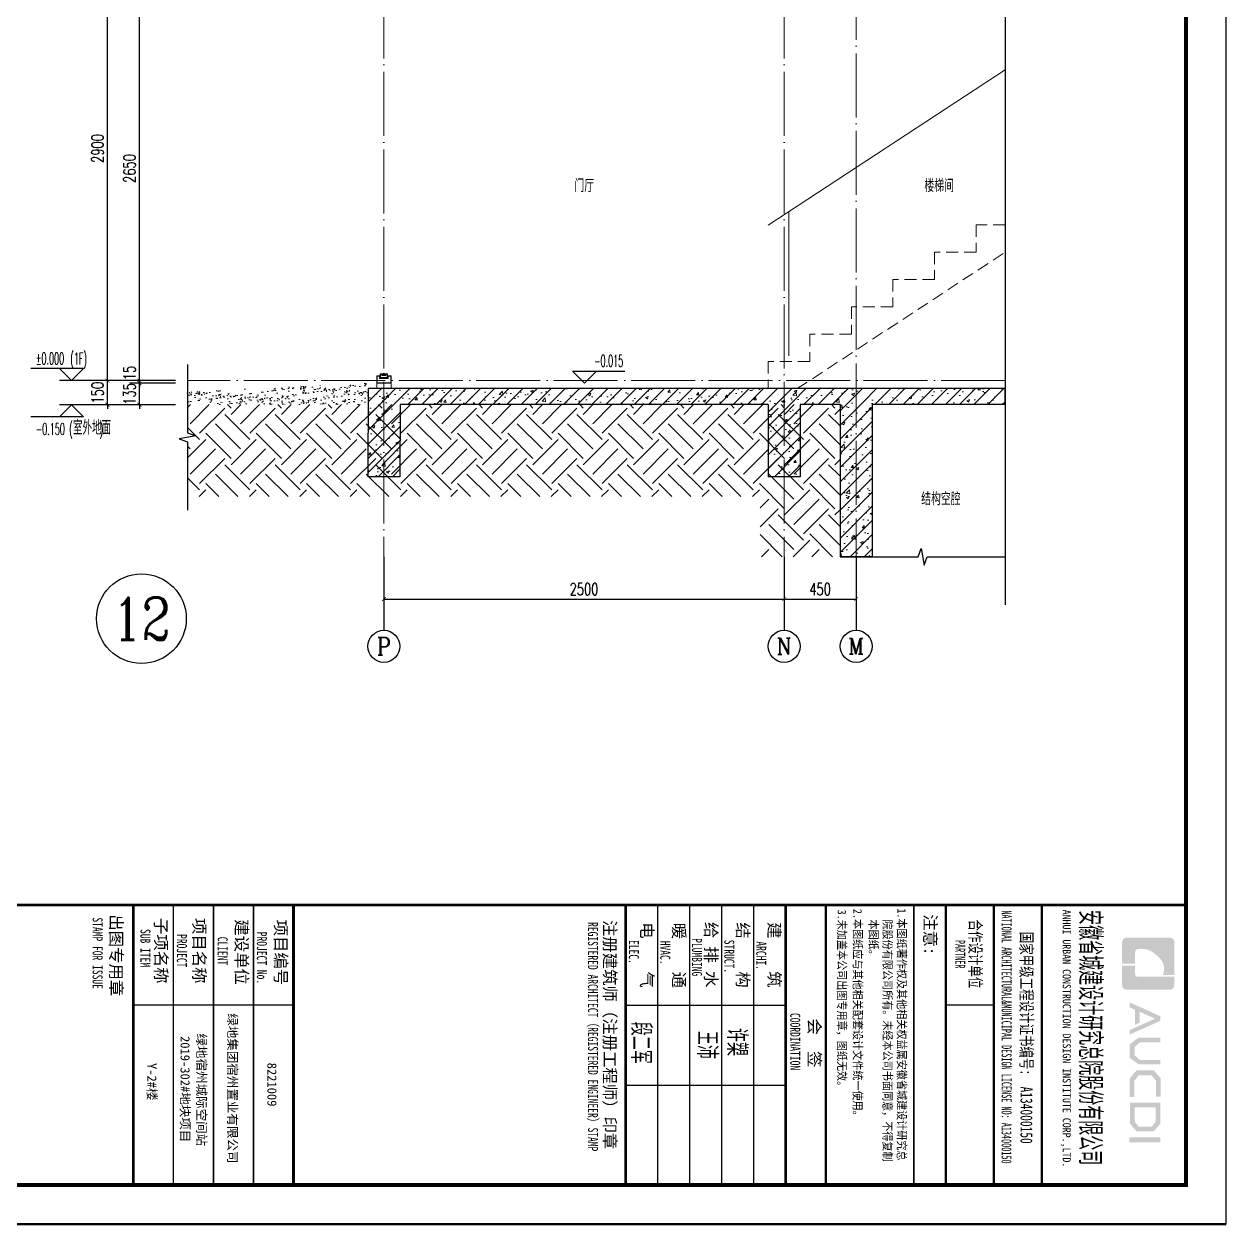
# Model space of a CAD drawing. Extents: x -461650 to 361314, y 245336 to 769729.
# Drawn here: x 329896 to 337404, y 654850 to 662350 of the extents above; entities that cross this region are included whole.
import ezdxf
from ezdxf.enums import TextEntityAlignment as Align

# ---------------------------------------------------------------- set-up
doc = ezdxf.new("R2010")
doc.units = 0
doc.header["$LTSCALE"] = 1000
doc.linetypes.add('DOTE', pattern=[2.42, 2, -0.2, 0.02, -0.2])
doc.linetypes.add('HIDDEN', pattern=[0.375, 0.25, -0.125])
doc.layers.get('0').update_dxf_attribs({"linetype": 'CONTINUOUS'})
doc.layers.get('DEFPOINTS').update_dxf_attribs({"linetype": 'CONTINUOUS'})
for name, color, linetype in [('A-AXIS_TEXT', 7, 'CONTINUOUS'), ('AXIS', 3, 'CONTINUOUS'), ('DIM_ELEV', 3, 'CONTINUOUS'), ('DIM_SYMB', 3, 'CONTINUOUS'), ('PUB_DIM', 3, 'CONTINUOUS'), ('PUB_TEXT', 2, 'CONTINUOUS'), ('WALL', 5, 'CONTINUOUS'), ('yichutu', 7, 'CONTINUOUS'), ('图签文字', 4, 'CONTINUOUS')]:
    doc.layers.add(name, color=color, linetype=linetype)
for name, color, linetype, lineweight in [('AXIS_TEXT', 7, 'CONTINUOUS', 20), ('DOTE', 19, 'DOTE', 9), ('PUB_HATCH', 8, 'CONTINUOUS', 9), ('S_WINDOW', 144, 'CONTINUOUS', 15), ('STAIR', 2, 'CONTINUOUS', 18), ('图框', 9, 'CONTINUOUS', 18), ('图签', 147, 'CONTINUOUS', 18), ('填充', 251, 'CONTINUOUS', 5), ('立面-栏杆', 105, 'CONTINUOUS', 15), ('细细', 250, 'CONTINUOUS', 0)]:
    doc.layers.add(name, color=color, linetype=linetype, lineweight=lineweight)
doc.styles.add('_TCH_AXIS', font='COMPLEX', dxfattribs={"bigfont": 'GBCBIG'})
doc.styles.add('_TCH_DIM', font='SIMPLEX.shx', dxfattribs={"width": 0.7, "bigfont": 'GBCBIG.shx'})
doc.styles.add('_TCH_DIM_T3', font='SIMPLEX', dxfattribs={"width": 0.705882, "bigfont": 'GBCBIG'})
doc.styles.add('COMPLEX', font='COMPLEX')
doc.styles.add('HT', font='simhei.ttf')
doc.styles.add('TSSD_REIN', font='tssdeng.shx', dxfattribs={"width": 0.7, "height": 300, "bigfont": 'tssdchn.shx'})
doc.styles.add('宋体', font='', dxfattribs={"height": 50})
doc.styles.add('建筑图签-1', font='simhei.ttf', dxfattribs={"width": 0.7})
doc.styles.add('建筑图签-2', font='TXT.shx', dxfattribs={"width": 0.5, "bigfont": 'HZTXT.shx'})
doc.styles.get('宋体').set_extended_font_data('SimSun')
doc.dimstyles.new('_TCH_ARCH&&25', dxfattribs={"dimtxt": 74.375, "dimasz": 25, "dimexe": 62.5, "dimexo": 75, "dimgap": 25, "dimtad": 1, "dimdec": 0, "dimzin": 0, "dimdsep": 46, "dimtxsty": '_TCH_DIM_T3', "dimblk": 'ARCHTICK', "dimcen": 0.09, "dimclrt": 7, "dimazin": 0, "dimtfac": 1, "dimtdec": 0, "dimtix": 1, "dimtmove": 2, "dimatfit": 3, "dimldrblk": 'ARCHTICK', "dimfxl": 0, "dimtolj": 1, "dimtzin": 0, "dimarcsym": 0})
pattern_1 = [(315, (-672320.7914, 130555.8447), (-1.767766953, -1.767766953), []), (315, (-672319.613, 130555.8447), (-1.767766953, -1.767766953), [])]
pattern_2 = [(45, (-737876.647, 828566.014), (-44.194174, 44.194174), []), (50, (-737876.65, 828566.01), (179.315046, -15.688034), [18.75, -206.25]), (355, (-737876.65, 828566.01), (-34.687833, 188.048033), [15, -165]), (100.4514, (-737861.7, 828564.7), (144.627345, 172.359886), [15.935047, -175.285528]), (46.1842, (-737876.65, 828616.01), (266.81026, -41.379754), [28.125, -309.375]), (96.6356, (-737854.4, 828612.57), (233.665676, 243.52947), [23.90257, -262.92825]), (351.1842, (-737876.65, 828616.01), (233.665486, 243.52965), [22.5, -247.5]), (21, (-737851.65, 828603.51), (149.226763, -100.654723), [18.75, -206.25]), (326, (-737851.65, 828603.51), (60.828833, 181.28751), [15, -165]), (71.4514, (-737839.21, 828595.13), (210.055657, 80.632624), [15.935047, -175.285528]), (37.5, (-737876.647, 828566.014), (3.039964, 83.2234635), [0, -163, 0, -167.5, 0, -165.625]), (7.5, (-737876.65, 828566.01), (65.767384, 98.602928), [0, -95.5, 0, -159.25, 0, -63.125]), (327.5, (-737932.397, 828566.014), (133.455609, -5.638718), [0, -62.5, 0, -195, 0, -258.75]), (317.5, (-737957.4, 828566.01), (145.796542, 25.026246), [0, -81.25, 0, -129.5, 0, -183.75])]

# ---------------------------------------------------------------- blocks, each defined once
blk = doc.blocks.new('院标1')
h = blk.add_hatch(color=150)
h.dxf.hatch_style = 1
edge = h.paths.add_edge_path()
edge.add_spline(control_points=[(116373, 648379), (116379, 648379), (116382, 648379), (116391, 648379), (116391, 648379), (116391, 648379), (116616, 648379), (116616, 648379), (116616, 648379), (116616, 648379), (116616, 648054), (116616, 648054), (116616, 648054), (116616, 648054), (116108, 648054), (116108, 648054), (116108, 648054), (116028, 648054), (115963, 648111), (115963, 648199), (115963, 648199), (115963, 648199), (115963, 649215), (115963, 649215), (115963, 649215), (115963, 649295), (116018, 649360), (116108, 649360), (116108, 649360), (116108, 649360), (116897, 649360), (116897, 649360), (116897, 649360), (116897, 649360), (116897, 649080), (116897, 649080), (116897, 649080), (116897, 649080), (116566, 649140), (116356, 648859), (116356, 648859), (116245, 648719), (116240, 648545), (116247, 648466), (116247, 648466), (116254, 648386), (116247, 648466), (116247, 648466), (116247, 648466), (116247, 648466), (116258, 648374), (116373, 648379)], knot_values=[0, 0, 0, 0, 0.071429, 0.071429, 0.071429, 0.107143, 0.142857, 0.142857, 0.142857, 0.178571, 0.214286, 0.214286, 0.214286, 0.25, 0.285714, 0.285714, 0.285714, 0.321429, 0.357143, 0.357143, 0.357143, 0.392857, 0.428571, 0.428571, 0.428571, 0.464286, 0.5, 0.5, 0.5, 0.535714, 0.571429, 0.571429, 0.571429, 0.607143, 0.642857, 0.642857, 0.642857, 0.678571, 0.714286, 0.714286, 0.714286, 0.75, 0.785714, 0.785714, 0.785714, 0.821429, 0.857143, 0.857143, 0.857143, 0.928571, 1, 1, 1, 1], degree=3, periodic=0)
h = blk.add_hatch(color=150)
h.dxf.hatch_style = 1
edge = h.paths.add_edge_path()
edge.add_spline(control_points=[(117268, 649215), (117268, 649215), (117268, 648199), (117268, 648199), (117268, 648199), (117268, 648114), (117212, 648054), (117123, 648054), (117123, 648054), (117123, 648054), (116663, 648054), (116663, 648054), (116663, 648054), (116663, 648054), (116663, 648379), (116663, 648379), (116663, 648379), (116663, 648379), (116865, 648379), (116865, 648379), (116865, 648379), (116907, 648379), (116941, 648413), (116941, 648455), (116941, 648455), (116941, 648455), (116941, 649360), (116941, 649360), (116941, 649360), (116941, 649360), (117123, 649360), (117123, 649360), (117123, 649360), (117204, 649360), (117268, 649306), (117268, 649215)], knot_values=[0, 0, 0, 0, 0.1, 0.1, 0.1, 0.15, 0.2, 0.2, 0.2, 0.25, 0.3, 0.3, 0.3, 0.35, 0.4, 0.4, 0.4, 0.45, 0.5, 0.5, 0.5, 0.55, 0.6, 0.6, 0.6, 0.65, 0.7, 0.7, 0.7, 0.75, 0.8, 0.8, 0.8, 0.9, 1, 1, 1, 1], degree=3, periodic=0)
blk = doc.blocks.new('GFDDDDRG')
at = {"layer": '图框'}
h = blk.add_hatch(color=256, dxfattribs=at)
h.paths.add_polyline_path([(922489, -158906), (922489, -158969), (922104, -158969), (922104, -158906)])
h.paths.add_polyline_path([(922431, -158530), (922168, -158530), (922168, -158710), (922221, -158772), (922380, -158772), (922431, -158712)], flags=16)
h.paths.add_polyline_path([(922490, -158471), (922109, -158471), (922109, -158732), (922194, -158831), (922408, -158831), (922490, -158733)])
h.paths.add_polyline_path([(922492, -158399), (922434, -158399), (922434, -158196), (922378, -158129), (922219, -158129), (922167, -158196), (922167, -158400), (922107, -158400), (922107, -158169), (922194, -158067), (922408, -158067), (922492, -158166)])
h.paths.add_polyline_path([(922491, -157658), (922491, -157718), (922235, -157718), (922170, -157775), (922170, -157880), (922235, -157937), (922491, -157937), (922491, -157994), (922217, -157994), (922108, -157912), (922108, -157743), (922218, -157658)])
h.paths.add_polyline_path([(922490, -157392), (922490, -157450), (922108, -157621), (922108, -157564), (922425, -157423), (922231, -157335), (922231, -157471), (922173, -157501), (922173, -157311), (922107, -157282), (922107, -157220)])
for p, q in [((920410, -156002), (920410, -159502)), ((921010, -156002), (921010, -159502)), ((921010, -156002), (921010, -159502))]:
    blk.add_line(p, q, dxfattribs=at)
blk.add_lwpolyline([(923310, -107437), (923310, -159999), (893610, -159999), (893610, -107437)], close=True, dxfattribs=at)
blk.add_lwpolyline([(923310, -107437), (923310, -159999), (893610, -159999), (893610, -107437)], close=True, dxfattribs=at)
at = {"layer": '图框', "const_width": 50}
blk.add_lwpolyline([(894110, -159499), (922810, -159499), (922810, -108687), (894110, -108687)], close=True, dxfattribs=at)
at = {"layer": '图框'}
for points, const_width in [([(894110, -156002), (922810, -156002)], 35), ([(909660, -159502), (909660, -156002)], 35), ([(910160, -156002), (910160, -159502)], 17.5), ([(910660, -156002), (910660, -159502)], 17.5), ([(911160, -156002), (911160, -159502)], 17.5), ([(911660, -156002), (911660, -159502)], 35), ([(911660, -156002), (911660, -159502)], 35), ([(915810, -156006), (915810, -159506)], 35), ([(916210, -156006), (916210, -159506)], 17.5), ([(916610, -156006), (916610, -159506)], 17.5), ([(917010, -156006), (917010, -159506)], 17.5), ([(917410, -156006), (917410, -159506)], 17.5), ([(917810, -156006), (917810, -159506)], 35), ([(917810, -156006), (917810, -159506)], 35), ([(918310, -156006), (918310, -159506)], 30), ([(919410, -156002), (919410, -159502)], 17.5), ([(919810, -156002), (919810, -159502)], 30), ([(919810, -156002), (919810, -159502)], 30), ([(920410, -156002), (920410, -159502)], 30), ([(920410, -156002), (920410, -159502)], 30), ([(921010, -156002), (921010, -159502)], 30), ([(909660, -157252), (911660, -157252)], 17.5), ([(917810, -157256), (915810, -157256)], 17.5), ([(920410, -157252), (919810, -157252)], 17.5), ([(917810, -158256), (915810, -158256)], 17.5)]:
    blk.add_lwpolyline(points, dxfattribs=dict(at, const_width=const_width))
at = {"xscale": 0.5, "yscale": 0.5, "zscale": 0.5, "rotation": 270}
blk.add_blockref('院标1', (597985, -98428), dxfattribs=at)
at = {"layer": '图框'}
for s, height, style, width, p in [('STAMP FOR ISSUE', 125, '建筑图签-1', 0.7, (909150, -156158)), ('3.未加盖本公司出图专用章，图纸无效。', 105, 'HT', 0.88, (918459, -156061)), (' 2.本图纸应与其他相关配套设计文件统一使用。 ', 105, 'HT', 0.88, (918656, -155989)), ('1.本图纸著作权及其他相关权益属安徽省城建设计研究总', 105, 'HT', 0.88, (919206, -156045)), ('NATIONAL ARCHITECTURAL&MUNICIPAL DESIGN LICENSE NO: A134000150', 125, '建筑图签-1', 0.6, (920507, -156070)), ('ANHUI URBAN CONSTRUCTION DESIGN INSTITUTE CORP.,LTD.', 100, '建筑图签-1', 0.91, (921271, -156061)), ('SUB ITEM', 125, '建筑图签-1', 0.7, (909748, -156303)), ('REGISTERED ARCHITECT（REGISTERED ENGINEER）STAMP', 125, '建筑图签-1', 0.7, (915339, -156216)), ('本图纸。', 105, 'HT', 0.88, (918854, -156184)), ('院股份有限公司所有。未经本公司书面同意，不得复制', 105, 'HT', 0.88, (919029, -156184)), ('PROJECT', 125, '建筑图签-1', 0.7, (910203, -156366)), ('CLIENT', 125, '建筑图签-1', 0.7, (910713, -156399)), ('PROJECT No.', 125, '建筑图签-1', 0.7, (911202, -156337, -899)), ('ELEC.', 125, '建筑图签-1', 0.7, (915850, -156441)), ('HVAC.', 125, '建筑图签-1', 0.7, (916242, -156449)), ('PLUMBING', 125, '建筑图签-1', 0.7, (916639, -156417)), ('STRUCT.', 125, '建筑图签-1', 0.7, (917042, -156437)), ('ARCHI.', 125, '建筑图签-1', 0.7, (917441, -156457)), ('PARTNER', 125, '建筑图签-1', 0.6, (919927, -156439)), ('COORDINATION', 125, '建筑图签-1', 0.7, (917866, -157352))]:
    blk.add_text(s, height=height, rotation=270, dxfattribs=dict(at, style=style, width=width)).set_placement(p)
at = {"layer": '图签', "color": 2, "style": '宋体'}
for s, height, p in [('绿地集团宿州置业有限公司', 114.67, (910841, -157355)), ('2019-302#地块项目', 114.67, (910249, -157640)), ('绿地宿州城际空间站', 114.7, (910454, -157607)), ('Y-2#楼', 114.7, (909834, -157977)), ('8221009', 114.7, (911334, -157973))]:
    blk.add_text(s, height=height, rotation=270, dxfattribs=at).set_placement(p)
at = {"layer": '图签文字', "color": 7, "style": '建筑图签-1'}
for s, p in [('出图专用章', (909369, -156120)), ('项目名称', (910408, -156165)), ('注意:', (919541, -156118)), ('子项名称', (909930, -156165)), ('建设单位', (910937, -156182)), ('项目编号', (911426, -156186)), ('注册建筑师（注册工程师）印章', (915537, -156190)), ('电    气', (916001, -156219)), ('暖    通', (916401, -156224)), ('给 排 水', (916802, -156214)), ('结    构', (917199, -156219)), ('建    筑', (917593, -156217)), ('会  签', (918094, -157419))]:
    blk.add_text(s, height=150, rotation=270, dxfattribs=at).set_placement(p)
for s, height, width, p in [('安徽省城建设计研究总院股份有限公司', 250, 0.55, (921498, -156066)), ('合作设计单位', 150, 0.7, (920105, -156184)), ('国家甲级工程设计证书编号:  A134000150', 150, 0.7, (920743, -156338))]:
    blk.add_text(s, height=height, rotation=270, dxfattribs=dict(at, width=width)).set_placement(p)
at = {"layer": '图签文字', "color": 1, "style": '建筑图签-2', "width": 0.7}
for s, p in [('段二军', (915876, -157462)), ('王沛', (916703, -157575)), ('许槊', (917074, -157539))]:
    blk.add_text(s, height=250, rotation=270, dxfattribs=at).set_placement(p)
blk = doc.blocks.new('yct-1051-594-26275-14850-25-1002.0')
at = {"layer": 'yichutu', "color": 7}
blk.add_lwpolyline([(0, 0), (0, 14850), (26275, 14850), (26275, 0)], close=True, dxfattribs=at)
blk = doc.blocks.new('_ArchTick')
at = {"color": 0, "linetype": 'ByBlock', "const_width": 0.15}
blk.add_lwpolyline([(-0.5, -0.5), (0.5, 0.5)], dxfattribs=at)
blk = doc.blocks.new('*D590')
at = {"layer": 'AXIS', "color": 0, "lineweight": -2}
for p, q in [((332143.6, 658948), (332143.6, 658696.4)), ((334643.7, 658948), (334643.7, 658696.4)), ((332143.6, 658758.9), (334643.7, 658758.9))]:
    blk.add_line(p, q, dxfattribs=at)
at = {"layer": 'DEFPOINTS', "color": 0}
for p in [(332143.6, 659023), (334643.7, 659023), (334643.7, 658758.9)]:
    blk.add_point(p, dxfattribs=at)
at = {"layer": 'AXIS', "color": 0, "lineweight": -2, "xscale": 25, "yscale": 25, "zscale": 25, "rotation": 180}
blk.add_blockref('_ArchTick', (332143.6, 658758.9), dxfattribs=at)
at = {"layer": 'AXIS', "color": 0, "lineweight": -2, "xscale": 25, "yscale": 25, "zscale": 25}
blk.add_blockref('_ArchTick', (334643.7, 658758.9), dxfattribs=at)
at = {"layer": 'AXIS', "color": 7, "insert": (333393.6, 658821.1), "char_height": 74.38, "attachment_point": 5, "style": '_TCH_DIM_T3'}
blk.add_mtext('\\A1;2500', dxfattribs=at)
blk = doc.blocks.new('*D591')
at = {"layer": 'AXIS', "color": 0, "lineweight": -2}
for p, q in [((334643.7, 658948), (334643.7, 658696.4)), ((335093.6, 658948), (335093.6, 658696.4)), ((334643.7, 658758.9), (335093.6, 658758.9))]:
    blk.add_line(p, q, dxfattribs=at)
at = {"layer": 'DEFPOINTS', "color": 0}
for p in [(334643.7, 659023), (335093.6, 659023), (335093.6, 658758.9)]:
    blk.add_point(p, dxfattribs=at)
at = {"layer": 'AXIS', "color": 0, "lineweight": -2, "xscale": 25, "yscale": 25, "zscale": 25, "rotation": 180}
blk.add_blockref('_ArchTick', (334643.7, 658758.9), dxfattribs=at)
at = {"layer": 'AXIS', "color": 0, "lineweight": -2, "xscale": 25, "yscale": 25, "zscale": 25}
blk.add_blockref('_ArchTick', (335093.6, 658758.9), dxfattribs=at)
at = {"layer": 'AXIS', "color": 7, "insert": (334868.7, 658821.1), "char_height": 74.38, "attachment_point": 5, "style": '_TCH_DIM_T3'}
blk.add_mtext('\\A1;450', dxfattribs=at)
blk = doc.blocks.new('*D629')
at = {"layer": 'DEFPOINTS', "color": 0}
for p in [(330616.6, 660107.8), (330916.6, 660107.8), (330916.6, 659972.5)]:
    blk.add_point(p, dxfattribs=at)
at = {"layer": 'PUB_DIM', "color": 0, "lineweight": -2}
for p, q in [((330616.6, 660107.8), (330616.6, 660132.8)), ((330841.6, 660107.8), (330554.1, 660107.8)), ((330616.6, 659972.5), (330616.6, 660107.8)), ((330841.6, 659972.5), (330554.1, 659972.5)), ((330616.6, 659972.5), (330616.6, 659947.5))]:
    blk.add_line(p, q, dxfattribs=at)
at = {"layer": 'PUB_DIM', "color": 0, "lineweight": -2, "xscale": 25, "yscale": 25, "zscale": 25}
for p, rotation in [((330616.6, 660107.8), 270), ((330616.6, 659972.5), 90)]:
    blk.add_blockref('_ArchTick', p, dxfattribs=dict(at, rotation=rotation))
at = {"layer": 'PUB_DIM', "color": 7, "insert": (330554.5, 660040.1), "char_height": 74.38, "attachment_point": 5, "rotation": 90, "style": '_TCH_DIM_T3'}
blk.add_mtext('\\A1;135', dxfattribs=at)
blk = doc.blocks.new('*D630')
at = {"layer": 'DEFPOINTS', "color": 0}
for p in [(330616.6, 660123), (330916.6, 660123), (330916.6, 660107.8)]:
    blk.add_point(p, dxfattribs=at)
at = {"layer": 'PUB_DIM', "color": 0, "lineweight": -2}
for p, q in [((330616.6, 660123), (330616.6, 660148)), ((330841.6, 660123), (330554.1, 660123)), ((330841.6, 660107.8), (330554.1, 660107.8)), ((330616.6, 660107.8), (330616.6, 660123)), ((330616.6, 660107.8), (330616.6, 660082.8))]:
    blk.add_line(p, q, dxfattribs=at)
at = {"layer": 'PUB_DIM', "color": 0, "lineweight": -2, "xscale": 25, "yscale": 25, "zscale": 25}
for p, rotation in [((330616.6, 660123), 270), ((330616.6, 660107.8), 90)]:
    blk.add_blockref('_ArchTick', p, dxfattribs=dict(at, rotation=rotation))
at = {"layer": 'PUB_DIM', "color": 7, "insert": (330554.5, 660170.4), "char_height": 74.38, "attachment_point": 5, "rotation": 90, "style": '_TCH_DIM_T3'}
blk.add_mtext('\\A1;15', dxfattribs=at)
blk = doc.blocks.new('*D631')
at = {"layer": 'DEFPOINTS', "color": 0}
for p in [(330616.6, 662773), (330916.6, 662773), (330916.6, 660123)]:
    blk.add_point(p, dxfattribs=at)
at = {"layer": 'PUB_DIM', "color": 0, "lineweight": -2}
for p, q in [((330841.6, 662773), (330554.1, 662773)), ((330616.6, 660123), (330616.6, 662773)), ((330841.6, 660123), (330554.1, 660123))]:
    blk.add_line(p, q, dxfattribs=at)
at = {"layer": 'PUB_DIM', "color": 0, "lineweight": -2, "xscale": 25, "yscale": 25, "zscale": 25}
for p, rotation in [((330616.6, 662773), 90), ((330616.6, 660123), 270)]:
    blk.add_blockref('_ArchTick', p, dxfattribs=dict(at, rotation=rotation))
at = {"layer": 'PUB_DIM', "color": 7, "insert": (330554.5, 661448), "char_height": 74.38, "attachment_point": 5, "rotation": 90, "style": '_TCH_DIM_T3'}
blk.add_mtext('\\A1;2650', dxfattribs=at)
blk = doc.blocks.new('*D648')
at = {"layer": 'DEFPOINTS', "color": 0}
for p in [(330416.6, 660123), (330916.6, 660123), (330916.6, 659972.5)]:
    blk.add_point(p, dxfattribs=at)
at = {"layer": 'PUB_DIM', "color": 0, "lineweight": -2}
for p, q in [((330416.6, 660123), (330416.6, 660148)), ((330841.6, 660123), (330354.1, 660123)), ((330416.6, 659972.5), (330416.6, 660123)), ((330841.6, 659972.5), (330354.1, 659972.5)), ((330416.6, 659972.5), (330416.6, 659947.5))]:
    blk.add_line(p, q, dxfattribs=at)
at = {"layer": 'PUB_DIM', "color": 0, "lineweight": -2, "xscale": 25, "yscale": 25, "zscale": 25}
for p, rotation in [((330416.6, 660123), 270), ((330416.6, 659972.5), 90)]:
    blk.add_blockref('_ArchTick', p, dxfattribs=dict(at, rotation=rotation))
at = {"layer": 'PUB_DIM', "color": 7, "insert": (330354.5, 660047.7), "char_height": 74.38, "attachment_point": 5, "rotation": 90, "style": '_TCH_DIM_T3'}
blk.add_mtext('\\A1;150', dxfattribs=at)
blk = doc.blocks.new('*D649')
at = {"layer": 'DEFPOINTS', "color": 0}
for p in [(330416.6, 663023), (330916.6, 663023), (330916.6, 660123)]:
    blk.add_point(p, dxfattribs=at)
at = {"layer": 'PUB_DIM', "color": 0, "lineweight": -2}
for p, q in [((330841.6, 663023), (330354.1, 663023)), ((330416.6, 660123), (330416.6, 663023)), ((330841.6, 660123), (330354.1, 660123))]:
    blk.add_line(p, q, dxfattribs=at)
at = {"layer": 'PUB_DIM', "color": 0, "lineweight": -2, "xscale": 25, "yscale": 25, "zscale": 25}
for p, rotation in [((330416.6, 663023), 90), ((330416.6, 660123), 270)]:
    blk.add_blockref('_ArchTick', p, dxfattribs=dict(at, rotation=rotation))
at = {"layer": 'PUB_DIM', "color": 7, "insert": (330354.5, 661573), "char_height": 74.38, "attachment_point": 5, "rotation": 90, "style": '_TCH_DIM_T3'}
blk.add_mtext('\\A1;2900', dxfattribs=at)
blk = doc.blocks.new('_AXISO')
blk.add_circle((0, 0), 0.5)
at = {"layer": 'A-AXIS_TEXT', "style": 'COMPLEX', "width": 1.041667}
blk.add_attdef('A', text='', height=0.56, dxfattribs=at).set_placement((-0.25, -0.28), (0.25, -0.28), align=Align.FIT)

msp = doc.modelspace()

# ---------------------------------------------------------------- hatches: boundary and pattern name
at = {"layer": 'PUB_HATCH'}
h = msp.add_hatch(dxfattribs=at)
h.set_pattern_fill('钢筋混凝土', color=256, scale=25, style=0)
h.set_pattern_definition(pattern_2)
h.paths.add_polyline_path([(332244.46, 659972.98), (332044.63, 660072.98), (332043.65, 659523.16), (332243.65, 659522.8)])
h = msp.add_hatch(dxfattribs=at)
h.set_pattern_fill('钢筋混凝土', color=256, scale=25, style=0)
h.set_pattern_definition(pattern_2)
h.paths.add_polyline_path([(334643.66, 660006.32), (334643.66, 660072.98), (332044.63, 660072.98), (332244.46, 659972.98), (334543.66, 659972.98)])
h = msp.add_hatch(dxfattribs=at)
h.set_pattern_fill('钢筋混凝土', color=256, scale=25, style=0)
h.set_pattern_definition(pattern_2)
h.paths.add_polyline_path([(335093.65, 660006.32), (335093.65, 660072.98), (334643.66, 660072.98), (334643.66, 660006.32), (334743.66, 659972.98), (334993.65, 659972.98)])
h = msp.add_hatch(dxfattribs=at)
h.set_pattern_fill('钢筋混凝土', color=256, scale=25, style=0)
h.set_pattern_definition(pattern_2)
h.paths.add_polyline_path([(336023.86, 660072.98), (335093.65, 660072.98), (335093.65, 660006.32), (335193.65, 659972.98), (336023.86, 659972.98)])
h = msp.add_hatch(dxfattribs=at)
h.set_pattern_fill('钢筋混凝土', color=256, scale=25, style=0)
h.set_pattern_definition(pattern_2)
h.paths.add_polyline_path([(334643.66, 660006.32), (334543.66, 659972.98), (334543.66, 659522.98), (334743.66, 659522.98), (334743.66, 659972.98)])
h = msp.add_hatch(dxfattribs=at)
h.set_pattern_fill('钢筋混凝土', color=256, scale=25, style=0)
h.set_pattern_definition(pattern_2)
h.paths.add_polyline_path([(335093.65, 660006.32), (334993.65, 659972.98), (334993.65, 659023), (335193.65, 659023), (335193.65, 659972.98)])
at = {"layer": '填充'}
h = msp.add_hatch(dxfattribs=at)
h.set_pattern_fill('AR-CONC', color=256, scale=50, style=0)
h.set_pattern_definition([(50, (-14255554.345, -4695784.74), (91.0923345, -7.96954277), [9.525, -104.775]), (355, (-14255554.35, -4695784.74), (-17.621413, 95.52832144), [7.62, -83.82]), (100.451, (-14255546.754, -4695785.4), (73.47125083, 87.5583439), [8.095, -89.045]), (46.1842, (-14255554.35, -4695759.34), (135.53952045, -21.021164), [14.2875, -157.1625]), (96.6356, (-14255543.05, -4695761.09), (118.7021172, 123.712778), [12.1425, -133.5675]), (351.184, (-14255554.35, -4695759.34), (118.7023029, 123.7125589), [11.43, -125.73]), (21, (-14255541.645, -4695765.69), (75.8074399, -51.13275926), [9.525, -104.775]), (326, (-14255541.65, -4695765.69), (30.9010142, 92.09398306), [7.62, -83.82]), (71.4514, (-14255535.33, -4695769.95), (106.7082454, 40.96142886), [8.095, -89.045]), (37.5, (-14255554.345, -4695784.737), (1.544301625, 42.277519437), [0, -82.804, 0, -85.09, 0, -84.1375]), (7.5, (-14255554.345, -4695784.737), (33.40983126, 50.09028741), [0, -48.514, 0, -80.899, 0, -32.0675]), (327.5, (-14255582.666, -4695784.737), (67.79529758, -2.864372), [0, -31.75, 0, -99.06, 0, -131.445]), (317.5, (-14255595.366, -4695784.737), (74.0645907, 12.71324552), [0, -41.275, 0, -65.786, 0, -93.345])])
h.paths.add_polyline_path([(330916.64, 660051.67), (330916.64, 659973.35), (332043.67, 659973.35), (332043.67, 660107.78)])
h = msp.add_hatch(dxfattribs=at)
h.set_pattern_fill('EARTH', color=250, scale=70, angle=45, style=0)
h.set_pattern_definition([(45, (-466409.68, 273508.72), (0, 314.308964), [222.25, -222.25]), (45, (-466468.6, 273567.65), (0, 314.308964), [222.25, -222.25]), (45, (-466527.54, 273626.59), (0, 314.308964), [222.25, -222.25]), (135, (-466527.54, 273665.88), (-314.308964, 0), [222.25, -222.25]), (135, (-466468.6, 273724.8), (-314.308964, 0), [222.25, -222.25]), (135, (-466409.68, 273783.74), (-314.308964, 0), [222.25, -222.25])])
h.paths.add_polyline_path([(330916.64, 659398.64), (334493.65, 659398.64), (334493.65, 659023), (334993.66, 659023), (334993.65, 659973.2), (330916.64, 659972.97)])
at = {"layer": '细细'}
h = msp.add_hatch(dxfattribs=at)
h.set_pattern_fill('金属', color=256, style=0)
h.set_pattern_definition(pattern_1)
h.paths.add_polyline_path([(332188.61, 660152.79), (332168.61, 660152.79), (332168.61, 660139.28), (332118.61, 660139.28), (332118.61, 660152.79), (332098.61, 660152.79), (332098.61, 660107.79), (332188.61, 660107.79)])
h.paths.add_polyline_path([(332170.61, 660137.28), (332170.61, 660150.79), (332186.61, 660150.79), (332186.61, 660109.79), (332100.61, 660109.79), (332100.61, 660150.79), (332116.61, 660150.79), (332116.61, 660137.28)], flags=16)
h = msp.add_hatch(dxfattribs=at)
h.set_pattern_fill('金属', color=256, style=0)
h.set_pattern_definition(pattern_1)
h.paths.add_polyline_path([(332121.11, 660141.28), (332121.11, 660166.28), (332133.11, 660166.28), (332133.11, 660156.28), (332154.11, 660156.28), (332154.11, 660166.28), (332166.11, 660166.28), (332166.11, 660141.28)])
h.paths.add_polyline_path([(332164.11, 660143.28), (332164.11, 660164.28), (332156.11, 660164.28), (332156.11, 660154.28), (332131.11, 660154.28), (332131.11, 660164.28), (332123.11, 660164.28), (332123.11, 660143.28)], flags=16)
h = msp.add_hatch(color=256, dxfattribs=at)
edge = h.paths.add_edge_path()
edge.add_line((332148.11, 660156.28), (332148.11, 660168.28))
edge.add_arc((332143.61, 660176.58), 9.44, 241.517547, 298.482453, ccw=False)
edge.add_line((332139.11, 660168.28), (332139.11, 660156.28))
edge.add_arc((332143.61, 660147.99), 9.44, 61.517547, 118.482453, ccw=False)

# ---------------------------------------------------------------- linework, layer by layer
at = {"layer": 'AXIS'}
for p, q in [((332143.62, 659023), (332143.62, 658563.61)), ((334643.62, 659023), (334643.62, 658563.61)), ((335093.62, 659023), (335093.62, 658563.61))]:
    msp.add_line(p, q, dxfattribs=at)
at = {"layer": 'AXIS', "color": 6}
msp.add_circle((330629.04, 658636.42), 280, dxfattribs=at)
at = {"layer": 'DIM_ELEV'}
for p, q in [((330266.64, 660197.98), (329938.64, 660197.98)), ((330191.64, 660122.98), (330116.64, 660197.98)), ((330191.64, 660122.98), (330266.64, 660197.98)), ((330616.64, 660122.98), (330116.64, 660122.98)), ((330191.64, 659972.51), (330116.64, 659897.51)), ((330616.64, 659972.51), (330116.64, 659972.51)), ((330191.64, 659972.51), (330266.64, 659897.51)), ((330266.64, 659897.51), (329938.64, 659897.51))]:
    msp.add_line(p, q, dxfattribs=at)
at = {"layer": 'DIM_ELEV', "color": 6}
for p, q in [((333396.12, 660107.88), (333321.12, 660182.88)), ((333321.12, 660182.88), (333649.12, 660182.88)), ((333396.12, 660107.88), (333471.12, 660182.88))]:
    msp.add_line(p, q, dxfattribs=at)
at = {"layer": 'DIM_SYMB'}
for points in [[(336023.86, 678043), (336023.86, 668411.12), (336076.36, 668392.01), (335971.36, 668373.49), (336023.86, 668354.87), (336023.86, 658722.98)], [(330916.64, 660222.98), (330916.64, 659796.99), (330969.14, 659777.88), (330864.14, 659759.36), (330916.64, 659740.74), (330916.64, 659314.74)], [(334993.65, 659023), (335480.63, 659023), (335499.74, 659075.5), (335518.25, 658970.5), (335536.88, 659023), (336023.86, 659023)]]:
    msp.add_lwpolyline(points, dxfattribs=at)
at = {"layer": 'DOTE', "color": 1, "linetype": 'DOTE', "ltscale": 0.2}
for p, q in [((335093.63, 678622.98), (335093.65, 659023)), ((332143.65, 665922.98), (332143.65, 659023)), ((334643.65, 665922.98), (334643.65, 659023)), ((336023.86, 660122.98), (330916.64, 660122.98))]:
    msp.add_line(p, q, dxfattribs=at)
at = {"layer": 'S_WINDOW'}
for points in [[(332098.61, 660107.79), (332098.61, 660152.79), (332118.61, 660152.79), (332118.61, 660139.28), (332168.61, 660139.28), (332168.61, 660152.79), (332188.61, 660152.79), (332188.61, 660107.79)], [(332100.61, 660109.79), (332100.61, 660150.79), (332116.61, 660150.79), (332116.61, 660137.28), (332170.61, 660137.28), (332170.61, 660150.79), (332186.61, 660150.79), (332186.61, 660109.79)], [(332121.11, 660141.28), (332121.11, 660166.28), (332133.11, 660166.28), (332133.11, 660156.28), (332154.11, 660156.28), (332154.11, 660166.28), (332166.11, 660166.28), (332166.11, 660141.28)], [(332123.11, 660143.28), (332123.11, 660164.28), (332131.11, 660164.28), (332131.11, 660154.28), (332156.11, 660154.28), (332156.11, 660164.28), (332164.11, 660164.28), (332164.11, 660143.28)], [(332098.6, 660107.78), (332188.62, 660107.78), (332188.62, 660072.98), (332098.6, 660072.98)]]:
    msp.add_lwpolyline(points, close=True, dxfattribs=at)
at = {"layer": 'STAIR', "linetype": 'HIDDEN', "ltscale": 0.3}
msp.add_line((334725.98, 660072.98), (336023.86, 660924.53), dxfattribs=at)
msp.add_lwpolyline([(336023.86, 661096.52), (335843.7, 661096.52), (335843.7, 660925.93), (335583.7, 660925.93), (335583.7, 660755.35), (335323.7, 660755.35), (335323.7, 660584.76), (335063.7, 660584.76), (335063.7, 660414.17), (334803.7, 660414.17), (334803.7, 660243.58), (334543.7, 660243.58), (334543.7, 660072.99)], dxfattribs=at)
at = {"layer": 'WALL'}
for p, q in [((332044.63, 660072.98), (332043.65, 659523.16)), ((334643.66, 660072.98), (332044.63, 660072.98)), ((335093.65, 660072.98), (334643.66, 660072.98)), ((336023.86, 660072.98), (335093.65, 660072.98)), ((336023.86, 659972.98), (336023.86, 660072.98)), ((332244.46, 659972.98), (332243.65, 659522.8)), ((334543.66, 659972.98), (332244.46, 659972.98)), ((334543.66, 659972.98), (334543.66, 659522.98)), ((334993.65, 659972.98), (334743.66, 659972.98)), ((334743.66, 659972.98), (334743.66, 659522.98)), ((334993.65, 659972.98), (334993.65, 659023)), ((336023.86, 659972.98), (335193.65, 659972.98)), ((335193.65, 659972.98), (335193.65, 659023)), ((332243.65, 659522.8), (332043.65, 659523.16)), ((334743.66, 659522.98), (334543.66, 659522.98)), ((335193.65, 659023), (334993.65, 659023))]:
    msp.add_line(p, q, dxfattribs=at)
at = {"layer": '立面-栏杆', "color": 4}
for p, q in [((336023.86, 662064.43), (334543.69, 661093.28)), ((334673.7, 660278.58), (334673.7, 661178.58))]:
    msp.add_line(p, q, dxfattribs=at)
at = {"layer": '细细'}
msp.add_lwpolyline([(332148.11, 660156.28), (332148.11, 660168.28, -0.2538047), (332139.11, 660168.28), (332139.11, 660156.28, -0.2538047)], format="xyb", close=True, dxfattribs=at)

# ---------------------------------------------------------------- block references
at = {"xscale": 0.5, "yscale": 0.5, "zscale": 0.5}
msp.add_blockref('GFDDDDRG', (-124251.04, 734849.49), dxfattribs=at)
at = {"layer": 'AXIS'}
ref = msp.add_blockref('_AXISO', (332143.62, 658463.61), dxfattribs=dict(at, xscale=200, yscale=200, zscale=200))
ref.add_attrib('A', 'P', dxfattribs={"layer": 'AXIS_TEXT', "height": 108.81, "style": '_TCH_AXIS'}).set_placement((332099.58, 658409.2), (332187.67, 658409.2), align=Align.FIT)
ref = msp.add_blockref('_AXISO', (334643.62, 658463.61), dxfattribs=dict(at, xscale=200, yscale=200, zscale=200))
ref.add_attrib('A', 'N', dxfattribs={"layer": 'AXIS_TEXT', "height": 103.82, "style": '_TCH_AXIS'}).set_placement((334596.66, 658411.7), (334690.59, 658411.7), align=Align.FIT)
ref = msp.add_blockref('_AXISO', (335093.62, 658463.61), dxfattribs=dict(at, xscale=200, yscale=200, zscale=200))
ref.add_attrib('A', 'M', dxfattribs={"layer": 'AXIS_TEXT', "height": 98.99, "style": '_TCH_AXIS'}).set_placement((335044.12, 658414.11), (335143.12, 658414.11), align=Align.FIT)
at = {"layer": 'yichutu', "rotation": 270}
msp.add_blockref('yct-1051-594-26275-14850-25-1002.0', (322553.85, 681131.01), dxfattribs=at)

# ---------------------------------------------------------------- texts
at = {"layer": 'AXIS_TEXT', "color": 6, "style": '_TCH_AXIS'}
msp.add_text('12', height=262.756, dxfattribs=at).set_placement((330447.61, 658505.05), (330810.47, 658505.05), align=Align.FIT)
at = {"layer": 'PUB_TEXT'}
for s, height, style, width, p in [('门厅', 80, 'TSSD_REIN', 0.7, (333333.87, 661300.75)), ('楼梯间', 80, 'TSSD_REIN', 0.7, (335519.65, 661300.75)), ('%%P0.000', 74.375, '_TCH_DIM', 0.494118, (329969.64, 660224.23)), ('(1F)', 74.375, '_TCH_DIM', 0.494118, (330185.01, 660223.01)), ('-0.150', 74.375, '_TCH_DIM', 0.494118, (329968.24, 659783.76)), ('(', 74.38, '_TCH_DIM', 0.494118, (330176.96, 659784.99)), ('室外地面', 89.362, '_TCH_DIM', 0.7, (330201.46, 659784.99)), (')', 74.38, '_TCH_DIM', 0.494118, (330368.27, 659784.99)), ('结构空腔', 80, 'TSSD_REIN', 0.7, (335499.74, 659344.79))]:
    msp.add_text(s, height=height, dxfattribs=dict(at, style=style, width=width)).set_placement(p)
at = {"layer": 'PUB_TEXT', "color": 6, "style": '_TCH_DIM', "width": 0.494118}
msp.add_text('-0.015', height=74.375, dxfattribs=at).set_placement((333456.12, 660209.13))

# ---------------------------------------------------------------- dimensions: what is measured, and where the dimension line sits
at = {"layer": 'AXIS'}
for p1, p2, picture, middle in [((332143.62, 659022.98), (334643.65, 659022.98), '*D590', (333393.64, 658821.13)), ((334643.65, 659022.98), (335093.65, 659022.98), '*D591', (334868.65, 658821.13))]:
    dim = msp.add_aligned_dim(p1=p1, p2=p2, distance=-264.03, dimstyle='_TCH_ARCH&&25', dxfattribs=at)
    dim.commit()
    dim.dimension.update_dxf_attribs({"geometry": picture, "text_midpoint": middle})
at = {"layer": 'PUB_DIM'}
for p1, p2, distance, picture, middle in [((330916.64, 660122.98), (330916.64, 663022.98), 500, '*D649', (330354.45, 661572.98)), ((330916.64, 660122.98), (330916.64, 662772.98), 300, '*D631', (330554.45, 661447.98)), ((330916.64, 659972.51), (330916.64, 660122.98), 500, '*D648', (330354.45, 660047.75)), ((330916.64, 659972.51), (330916.64, 660107.78), 300, '*D629', (330554.45, 660040.15))]:
    dim = msp.add_aligned_dim(p1=p1, p2=p2, distance=distance, dimstyle='_TCH_ARCH&&25', dxfattribs=at)
    dim.commit()
    dim.dimension.update_dxf_attribs({"geometry": picture, "text_midpoint": middle})
dim = msp.add_linear_dim(base=(330616.64, 660122.98), p1=(330916.64, 660107.78), p2=(330916.64, 660122.98), angle=90, dimstyle='_TCH_ARCH&&25', dxfattribs=at)
dim.commit()
dim.dimension.update_dxf_attribs({"geometry": '*D630', "text_midpoint": (330554.45, 660170.4), "dimtype": 161})

doc.saveas('drawing.dxf')
